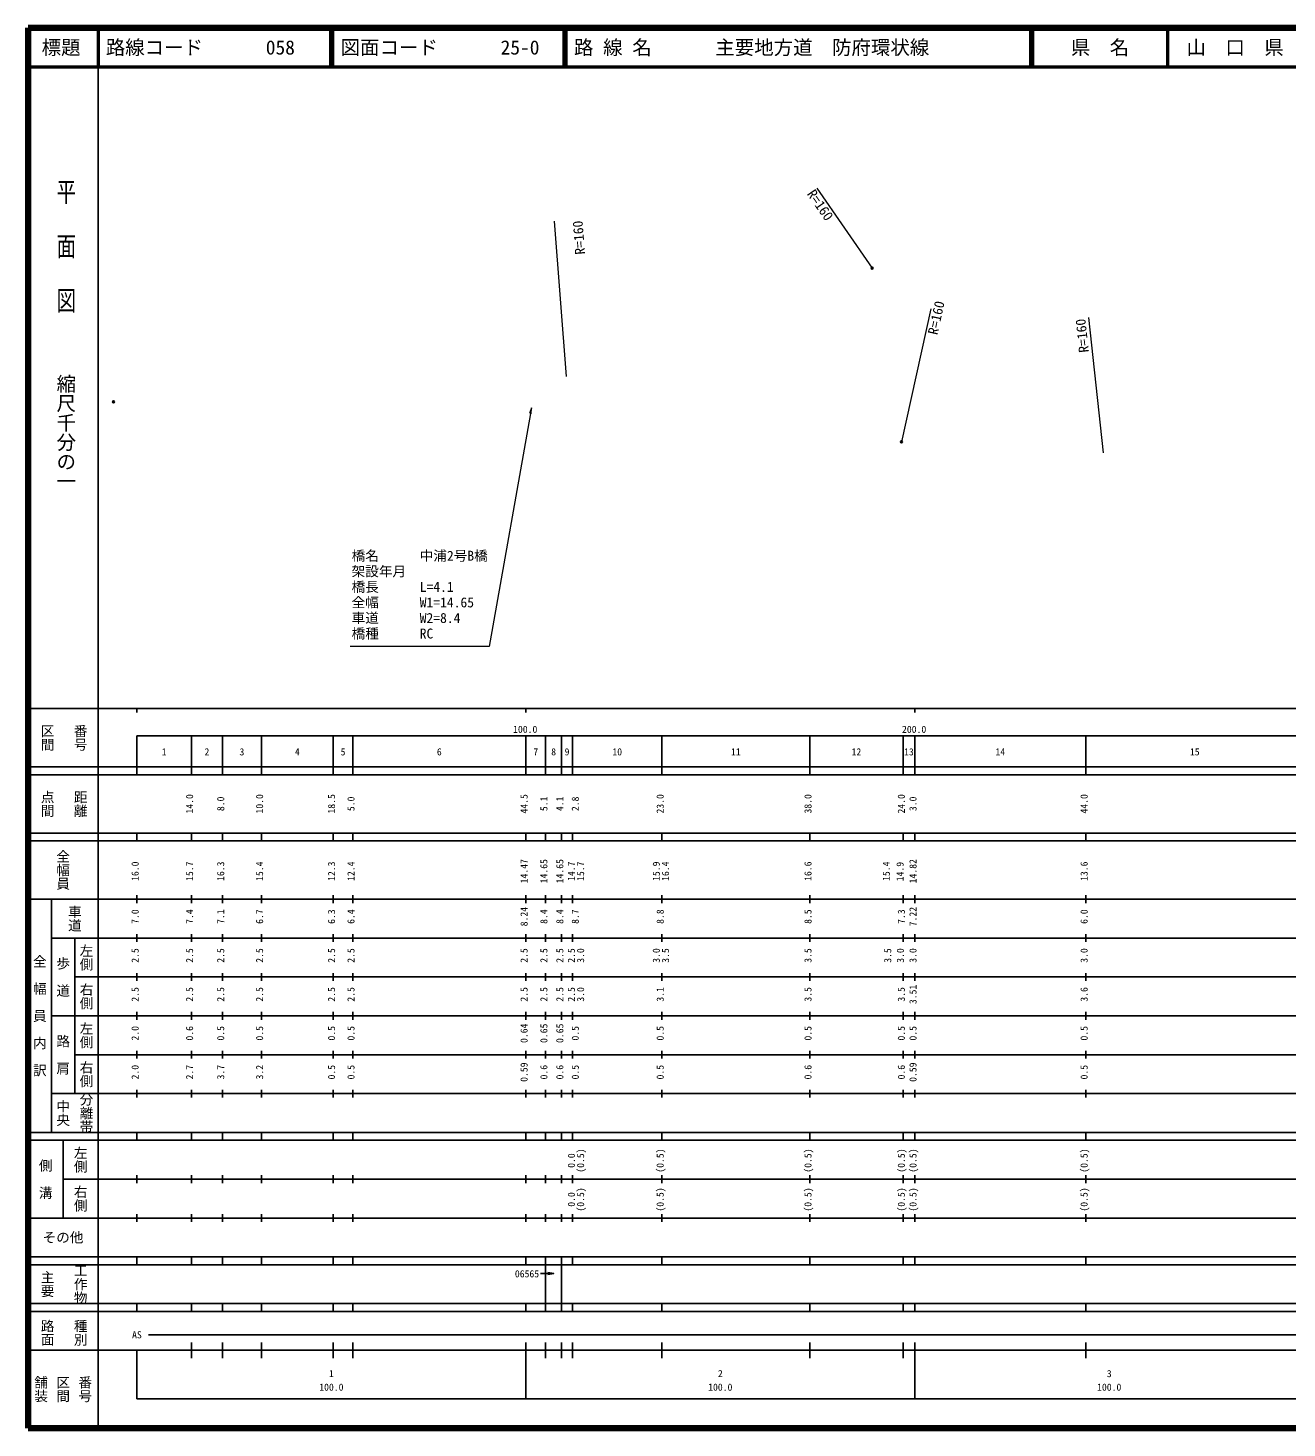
# Model space of a CAD drawing. Units: millimetres on the paper, with parts at other scales. Extents: x 40 to 680, y 20 to 380.
# Drawn here: x 40 to 363.7, y 20 to 380 of the extents above; entities that cross this region are included whole.
import ezdxf
from ezdxf.enums import TextEntityAlignment as Align

# ---------------------------------------------------------------- set-up
doc = ezdxf.new("R2010")
doc.units = ezdxf.units.MM
doc.header["$PDMODE"] = 32
doc.header["$PDSIZE"] = 0.5
doc.layers.add('M-OTRS', color=6, linetype='Continuous')
for name, color, linetype, lineweight in [('M-STR-HTXT', 7, 'Continuous', 13), ('M-TTL', 2, 'Continuous', 140), ('M-TTL-BAND', 7, 'Continuous', 25), ('M-TTL-LINE', 7, 'Continuous', 50), ('M-TTL-TXT', 7, 'Continuous', 13)]:
    doc.layers.add(name, color=color, linetype=linetype, lineweight=lineweight)
doc.styles.add('@ＭＳ ゴシック', font='')
doc.styles.add('ＭＳ ゴシック', font='')
doc.styles.get('@ＭＳ ゴシック').set_extended_font_data('@MS Gothic')
doc.styles.get('ＭＳ ゴシック').set_extended_font_data('MS Gothic')

# ---------------------------------------------------------------- blocks, each defined once
blk = doc.blocks.new('open_arrow')
at = {"color": 0, "linetype": 'Continuous', "lineweight": -2}
blk.add_lwpolyline([(7.5, 1.25), (0, 0), (7.5, -1.25)], dxfattribs=at)

msp = doc.modelspace()

# ---------------------------------------------------------------- linework, layer by layer
at = {"layer": 'M-OTRS'}
for p in [(257.041, 318.277), (61.978, 283.846), (264.579, 273.579)]:
    msp.add_point(p, dxfattribs=at)
at = {"layer": 'M-STR-HTXT'}
for p, q in [((242.834, 338.848), (257.041, 318.277)), ((178.44, 290.407), (175.359, 330.288))]:
    msp.add_line(p, q, dxfattribs=at)
msp.add_lwpolyline([(169.425, 282.33), (158.598, 220.927), (122.854, 220.927)], dxfattribs=at)
at = {"layer": 'M-TTL'}
for p, q in [((40, 380), (40, 20)), ((680, 380), (40, 380)), ((40, 20), (680, 20))]:
    msp.add_line(p, q, dxfattribs=at)
at = {"layer": 'M-TTL-BAND'}
for p, q in [((58, 370), (58, 20)), ((40, 205), (579, 205)), ((68, 205), (68, 204)), ((168, 205), (168, 204)), ((268, 205), (268, 204)), ((68, 198), (579, 198)), ((68, 198), (68, 188)), ((82, 188), (82, 198)), ((90, 188), (90, 198)), ((100, 188), (100, 198)), ((118.5, 188), (118.5, 198)), ((123.5, 188), (123.5, 198)), ((168, 188), (168, 198)), ((173.1, 188), (173.1, 198)), ((177.2, 188), (177.2, 198)), ((180, 188), (180, 198)), ((203, 188), (203, 198)), ((241, 188), (241, 198)), ((265, 188), (265, 198)), ((268, 188), (268, 198)), ((312, 188), (312, 198)), ((40, 190), (579, 190)), ((40, 188), (579, 188)), ((40, 173), (579, 173)), ((68, 171), (68, 173)), ((82, 171), (82, 173)), ((90, 171), (90, 173)), ((100, 171), (100, 173)), ((118.5, 171), (118.5, 173)), ((123.5, 171), (123.5, 173)), ((168, 171), (168, 173)), ((173.1, 171), (173.1, 173)), ((177.2, 171), (177.2, 173)), ((180, 171), (180, 173)), ((203, 171), (203, 173)), ((241, 171), (241, 173)), ((265, 171), (265, 173)), ((268, 171), (268, 173)), ((312, 171), (312, 173)), ((40, 171), (579, 171)), ((40, 156), (579, 156)), ((46, 96), (46, 156)), ((68, 155), (68, 157)), ((82, 155), (82, 157)), ((90, 155), (90, 157)), ((100, 155), (100, 157)), ((118.5, 155), (118.5, 157)), ((123.5, 155), (123.5, 157)), ((168, 155), (168, 157)), ((173.1, 155), (173.1, 157)), ((177.2, 155), (177.2, 157)), ((180, 155), (180, 157)), ((203, 155), (203, 157)), ((241, 155), (241, 157)), ((265, 155), (265, 157)), ((268, 155), (268, 157)), ((312, 155), (312, 157)), ((46, 146), (579, 146)), ((52, 146), (52, 106)), ((68, 145), (68, 147)), ((82, 145), (82, 147)), ((90, 145), (90, 147)), ((100, 145), (100, 147)), ((118.5, 145), (118.5, 147)), ((123.5, 145), (123.5, 147)), ((168, 145), (168, 147)), ((173.1, 145), (173.1, 147)), ((177.2, 145), (177.2, 147)), ((180, 145), (180, 147)), ((203, 145), (203, 147)), ((241, 145), (241, 147)), ((265, 145), (265, 147)), ((268, 145), (268, 147)), ((312, 145), (312, 147)), ((68, 135), (68, 137)), ((82, 135), (82, 137)), ((90, 135), (90, 137)), ((100, 135), (100, 137)), ((118.5, 135), (118.5, 137)), ((123.5, 135), (123.5, 137)), ((168, 135), (168, 137)), ((173.1, 135), (173.1, 137)), ((177.2, 135), (177.2, 137)), ((180, 135), (180, 137)), ((203, 135), (203, 137)), ((241, 135), (241, 137)), ((265, 135), (265, 137)), ((268, 135), (268, 137)), ((312, 135), (312, 137)), ((52, 136), (579, 136)), ((46, 126), (579, 126)), ((68, 125), (68, 127)), ((82, 125), (82, 127)), ((90, 125), (90, 127)), ((100, 125), (100, 127)), ((118.5, 125), (118.5, 127)), ((123.5, 125), (123.5, 127)), ((168, 125), (168, 127)), ((173.1, 125), (173.1, 127)), ((177.2, 125), (177.2, 127)), ((180, 125), (180, 127)), ((203, 125), (203, 127)), ((241, 125), (241, 127)), ((265, 125), (265, 127)), ((268, 125), (268, 127)), ((312, 125), (312, 127)), ((52, 116), (579, 116)), ((68, 115), (68, 117)), ((82, 115), (82, 117)), ((90, 115), (90, 117)), ((100, 115), (100, 117)), ((118.5, 115), (118.5, 117)), ((123.5, 115), (123.5, 117)), ((168, 115), (168, 117)), ((173.1, 115), (173.1, 117)), ((177.2, 115), (177.2, 117)), ((180, 115), (180, 117)), ((203, 115), (203, 117)), ((241, 115), (241, 117)), ((265, 115), (265, 117)), ((268, 115), (268, 117)), ((312, 115), (312, 117)), ((46, 106), (579, 106)), ((68, 105), (68, 107)), ((82, 105), (82, 107)), ((90, 105), (90, 107)), ((100, 105), (100, 107)), ((118.5, 105), (118.5, 107)), ((123.5, 105), (123.5, 107)), ((168, 105), (168, 107)), ((173.1, 105), (173.1, 107)), ((177.2, 105), (177.2, 107)), ((180, 105), (180, 107)), ((203, 105), (203, 107)), ((241, 105), (241, 107)), ((265, 105), (265, 107)), ((268, 105), (268, 107)), ((312, 105), (312, 107)), ((40, 96), (579, 96)), ((40, 94), (579, 94)), ((49, 94), (49, 74)), ((68, 94), (68, 96)), ((82, 94), (82, 96)), ((90, 94), (90, 96)), ((100, 94), (100, 96)), ((118.5, 94), (118.5, 96)), ((123.5, 94), (123.5, 96)), ((168, 94), (168, 96)), ((173.1, 94), (173.1, 96)), ((177.2, 94), (177.2, 96)), ((180, 94), (180, 96)), ((203, 94), (203, 96)), ((241, 94), (241, 96)), ((265, 94), (265, 96)), ((268, 94), (268, 96)), ((312, 94), (312, 96)), ((49, 84), (579, 84)), ((68, 83), (68, 85)), ((82, 83), (82, 85)), ((90, 83), (90, 85)), ((100, 83), (100, 85)), ((118.5, 83), (118.5, 85)), ((123.5, 83), (123.5, 85)), ((168, 83), (168, 85)), ((173.1, 83), (173.1, 85)), ((177.2, 83), (177.2, 85)), ((180, 83), (180, 85)), ((203, 83), (203, 85)), ((241, 83), (241, 85)), ((265, 83), (265, 85)), ((268, 83), (268, 85)), ((312, 83), (312, 85)), ((40, 74), (579, 74)), ((68, 73), (68, 75)), ((82, 73), (82, 75)), ((90, 73), (90, 75)), ((100, 73), (100, 75)), ((118.5, 73), (118.5, 75)), ((123.5, 73), (123.5, 75)), ((168, 73), (168, 75)), ((173.1, 73), (173.1, 75)), ((177.2, 73), (177.2, 75)), ((180, 73), (180, 75)), ((203, 73), (203, 75)), ((241, 73), (241, 75)), ((265, 73), (265, 75)), ((268, 73), (268, 75)), ((312, 73), (312, 75)), ((40, 64), (579, 64)), ((40, 62), (579, 62)), ((68, 62), (68, 64)), ((82, 62), (82, 64)), ((90, 62), (90, 64)), ((100, 62), (100, 64)), ((118.5, 62), (118.5, 64)), ((123.5, 62), (123.5, 64)), ((168, 62), (168, 64)), ((173.1, 62), (173.1, 64)), ((173.1, 52), (173.1, 62)), ((177.2, 62), (177.2, 64)), ((177.2, 52), (177.2, 62)), ((180, 62), (180, 64)), ((203, 62), (203, 64)), ((241, 62), (241, 64)), ((265, 62), (265, 64)), ((268, 62), (268, 64)), ((312, 62), (312, 64)), ((175.196, 59.756), (171.81, 59.756)), ((40, 52), (579, 52)), ((68, 50), (68, 52)), ((82, 50), (82, 52)), ((90, 50), (90, 52)), ((100, 50), (100, 52)), ((118.5, 50), (118.5, 52)), ((123.5, 50), (123.5, 52)), ((168, 50), (168, 52)), ((173.1, 50), (173.1, 52)), ((177.2, 50), (177.2, 52)), ((180, 50), (180, 52)), ((203, 50), (203, 52)), ((241, 50), (241, 52)), ((265, 50), (265, 52)), ((268, 50), (268, 52)), ((312, 50), (312, 52)), ((40, 50), (579, 50)), ((71, 44), (565, 44)), ((40, 40), (579, 40)), ((68, 40), (68, 27.5)), ((82, 38), (82, 42)), ((90, 38), (90, 42)), ((100, 38), (100, 42)), ((118.5, 38), (118.5, 42)), ((123.5, 38), (123.5, 42)), ((168, 27.5), (168, 42)), ((173.1, 38), (173.1, 42)), ((177.2, 38), (177.2, 42)), ((180, 38), (180, 42)), ((203, 38), (203, 42)), ((241, 38), (241, 42)), ((265, 38), (265, 42)), ((268, 27.5), (268, 42)), ((312, 38), (312, 42)), ((68, 27.5), (579, 27.5))]:
    msp.add_line(p, q, dxfattribs=at)
at = {"layer": 'M-TTL-LINE'}
for p, q in [((58, 380), (58, 370)), ((117.75, 380), (117.75, 370)), ((118.25, 380), (118.25, 370)), ((177.75, 380), (177.75, 370)), ((178.25, 380), (178.25, 370)), ((297.75, 380), (297.75, 370)), ((298.25, 380), (298.25, 370)), ((333, 380), (333, 370)), ((40, 370), (680, 370))]:
    msp.add_line(p, q, dxfattribs=at)
at = {"layer": 'M-TTL-TXT'}
for p, q in [((272.1, 307.762), (264.579, 273.579)), ((312.645, 305.582), (316.457, 270.79))]:
    msp.add_line(p, q, dxfattribs=at)

# ---------------------------------------------------------------- block references
at = {"layer": 'M-STR-HTXT', "xscale": 0.2, "yscale": 0.2, "rotation": 260}
msp.add_blockref('open_arrow', (169.425, 282.33), dxfattribs=at)
at = {"layer": 'M-TTL-BAND', "xscale": 0.2, "yscale": 0.2, "rotation": 180}
msp.add_blockref('open_arrow', (175.196, 59.756), dxfattribs=at)

# ---------------------------------------------------------------- texts
at = {"layer": 'M-STR-HTXT', "style": 'ＭＳ ゴシック'}
for rotation, p in [(304.629, (244.506, 329.708)), (94.417, (183.335, 330.598)), (77.592, (276.46, 309.302)), (96.252, (312.609, 305.432))]:
    msp.add_text('R=160', height=2.566, rotation=rotation, dxfattribs=at).set_placement(p, align=Align.BOTTOM_RIGHT)
for s, p in [('橋名\u3000\u3000\u3000中浦2号B橋', (123.215, 245.579)), ('架設年月\u3000', (123.215, 241.579)), ('橋長\u3000\u3000\u3000L=4.1', (123.215, 237.579)), ('全幅\u3000\u3000\u3000W1=14.65', (123.215, 233.579)), ('車道\u3000\u3000\u3000W2=8.4', (123.215, 229.579)), ('橋種\u3000\u3000\u3000RC', (123.215, 225.579))]:
    msp.add_text(s, height=2.566, dxfattribs=at).set_placement(p, align=Align.TOP_LEFT)
at = {"layer": 'M-TTL-BAND', "style": '@ＭＳ ゴシック', "width": 1.4}
msp.add_text('平  面  図', height=3.666, rotation=270, dxfattribs=at).set_placement((49.777, 306.475), align=Align.MIDDLE_RIGHT)
at = {"layer": 'M-TTL-BAND', "style": '@ＭＳ ゴシック'}
msp.add_text('縮尺千分の一', height=3.666, rotation=270, dxfattribs=at).set_placement((49.777, 261.03), align=Align.MIDDLE_RIGHT)
for s, p in [('区間', (45, 197.5)), ('番号', (53.5, 197.5)), ('点間', (45, 180.5)), ('距離', (53.5, 180.5)), ('全幅員', (49, 163.5)), ('車道', (52, 151)), ('左側', (55, 141)), ('全\u3000幅\u3000員\u3000内\u3000訳', (43, 126)), ('歩\u3000道', (49, 136)), ('右側', (55, 131)), ('左側', (55, 121)), ('路\u3000肩', (49, 116)), ('右側', (55, 111)), ('分離帯', (55, 101)), ('中央', (49, 101)), ('左側', (53.5, 89)), ('側\u3000溝', (44.5, 84)), ('右側', (53.5, 79)), ('工作物', (53.5, 57)), ('主要', (45, 57)), ('路面', (45, 44.5)), ('種別', (53.5, 44.5)), ('舗装', (43.333, 30)), ('区間', (49, 30)), ('番号', (54.667, 30))]:
    msp.add_text(s, height=2.566, rotation=270, dxfattribs=at).set_placement(p, align=Align.MIDDLE_CENTER)
at = {"layer": 'M-TTL-BAND', "style": 'ＭＳ ゴシック'}
for s, p in [('100.0', (167.844, 198.195)), ('200.0', (267.844, 198.195)), ('1', (75, 192.405)), ('2', (86, 192.405)), ('3', (95, 192.405)), ('4', (109.25, 192.405)), ('5', (121, 192.405)), ('6', (145.75, 192.405)), ('7', (170.55, 192.405)), ('8', (175.15, 192.405)), ('9', (178.6, 192.405)), ('10', (191.5, 192.405)), ('11', (222, 192.405)), ('12', (253, 192.405)), ('13', (266.5, 192.405)), ('14', (290, 192.405)), ('15', (340, 192.405)), ('AS', (68, 42.5)), ('1', (118, 32.523)), ('2', (218, 32.523)), ('3', (318, 32.523)), ('100.0', (118, 29.033)), ('100.0', (218, 29.033)), ('100.0', (318, 29.033))]:
    msp.add_text(s, height=1.833, dxfattribs=at).set_placement(p, align=Align.BOTTOM_CENTER)
for s, p in [('14.0', (83, 180.5)), ('8.0', (91, 180.5)), ('10.0', (101, 180.5)), ('18.5', (119.5, 180.5)), ('5.0', (124.5, 180.5)), ('44.5', (169, 180.5)), ('5.1', (174.1, 180.5)), ('4.1', (178.2, 180.5)), ('2.8', (182.169, 180.5)), ('23.0', (204, 180.5)), ('38.0', (242, 180.5)), ('24.0', (266, 180.5)), ('3.0', (269, 180.5)), ('44.0', (313, 180.5)), ('14.47', (169, 163.174)), ('14.65', (174.1, 163.174)), ('14.65', (178.2, 163.174)), ('14.82', (269, 163.174)), ('16.0', (69, 163.174)), ('15.7', (83, 163.174)), ('16.3', (91, 163.174)), ('15.4', (101, 163.174)), ('12.3', (119.5, 163.174)), ('12.4', (124.5, 163.174)), ('14.7', (181.169, 163.174)), ('15.7', (183.539, 163.174)), ('15.9', (203, 163.174)), ('16.4', (205.37, 163.174)), ('16.6', (242, 163.174)), ('15.4', (262.138, 163.174)), ('14.9', (265.667, 163.083)), ('13.6', (313, 163.174)), ('7.0', (69, 151.5)), ('7.4', (83, 151.5)), ('7.1', (91, 151.5)), ('6.7', (101, 151.5)), ('6.3', (119.5, 151.5)), ('6.4', (124.5, 151.5)), ('8.24', (169, 151.5)), ('8.4', (174.1, 151.5)), ('8.4', (178.2, 151.5)), ('8.7', (182.169, 151.5)), ('8.8', (204, 151.5)), ('8.5', (242, 151.5)), ('7.3', (266, 151.5)), ('7.22', (269, 151.5)), ('6.0', (313, 151.5)), ('2.5', (69, 141.5)), ('2.5', (83, 141.5)), ('2.5', (91, 141.5)), ('2.5', (101, 141.5)), ('2.5', (119.5, 141.5)), ('2.5', (124.5, 141.5)), ('2.5', (169, 141.5)), ('2.5', (174.1, 141.5)), ('2.5', (178.2, 141.5)), ('2.5', (181.169, 141.5)), ('3.0', (183.539, 141.5)), ('3.0', (203, 141.5)), ('3.5', (205.37, 141.5)), ('3.5', (242, 141.5)), ('3.5', (262.5, 141.5)), ('3.0', (265.758, 141.5)), ('3.0', (269, 141.5)), ('3.0', (313, 141.5)), ('2.5', (69, 131.5)), ('2.5', (83, 131.5)), ('2.5', (91, 131.5)), ('2.5', (101, 131.5)), ('2.5', (119.5, 131.5)), ('2.5', (124.5, 131.5)), ('2.5', (169, 131.5)), ('2.5', (174.1, 131.5)), ('2.5', (178.2, 131.5)), ('2.5', (181.169, 131.5)), ('3.0', (183.539, 131.5)), ('3.1', (204, 131.5)), ('3.5', (242, 131.5)), ('3.5', (266, 131.5)), ('3.51', (269, 131.5)), ('3.6', (313, 131.5)), ('2.0', (69, 121.5)), ('0.6', (83, 121.5)), ('0.5', (91, 121.5)), ('0.5', (101, 121.5)), ('0.5', (119.5, 121.5)), ('0.5', (124.5, 121.5)), ('0.64', (169, 121.5)), ('0.65', (174.1, 121.5)), ('0.65', (178.2, 121.5)), ('0.5', (182.169, 121.5)), ('0.5', (204, 121.5)), ('0.5', (242, 121.5)), ('0.5', (266, 121.5)), ('0.5', (269, 121.5)), ('0.5', (313, 121.5)), ('2.0', (69, 111.5)), ('2.7', (83, 111.5)), ('3.7', (91, 111.5)), ('3.2', (101, 111.5)), ('0.5', (119.5, 111.5)), ('0.5', (124.5, 111.5)), ('0.59', (169, 111.5)), ('0.6', (174.1, 111.5)), ('0.6', (178.2, 111.5)), ('0.5', (182.169, 111.5)), ('0.5', (204, 111.5)), ('0.6', (242, 111.5)), ('0.6', (266, 111.5)), ('0.59', (269, 111.5)), ('0.5', (313, 111.5)), ('0.0', (181.169, 88.764)), ('(0.5)', (183.539, 88.764)), ('(0.5)', (204, 88.764)), ('(0.5)', (242, 88.764)), ('(0.5)', (266, 88.764)), ('(0.5)', (269, 88.764)), ('(0.5)', (313, 88.764)), ('0.0', (181.169, 78.764)), ('(0.5)', (183.539, 78.764)), ('(0.5)', (204, 78.764)), ('(0.5)', (242, 78.764)), ('(0.5)', (266, 78.764)), ('(0.5)', (269, 78.764)), ('(0.5)', (313, 78.764))]:
    msp.add_text(s, height=1.833, rotation=90, dxfattribs=at).set_placement(p, align=Align.BOTTOM_CENTER)
for s, height, p in [('その他', 2.566, (49, 69)), ('06565', 1.833, (168.306, 59.655))]:
    msp.add_text(s, height=height, dxfattribs=at).set_placement(p, align=Align.MIDDLE_CENTER)
at = {"layer": 'M-TTL-TXT', "style": 'ＭＳ ゴシック'}
for s, p in [('標題', (48.5, 375)), ('県\u3000名', (315.625, 375)), ('山\u3000口\u3000県', (350.375, 375))]:
    msp.add_text(s, height=3.666, dxfattribs=at).set_placement(p, align=Align.MIDDLE_CENTER)
for s, p in [('路線コード', (60, 375)), ('058', (101.142, 375)), ('図面コード', (120.38, 375)), ('25-0', (161.521, 375)), ('路 線 名', (180.38, 375)), ('主要地方道\u3000防府環状線', (216.734, 375))]:
    msp.add_text(s, height=3.666, dxfattribs=at).set_placement(p, align=Align.MIDDLE_LEFT)

doc.saveas('drawing.dxf')
